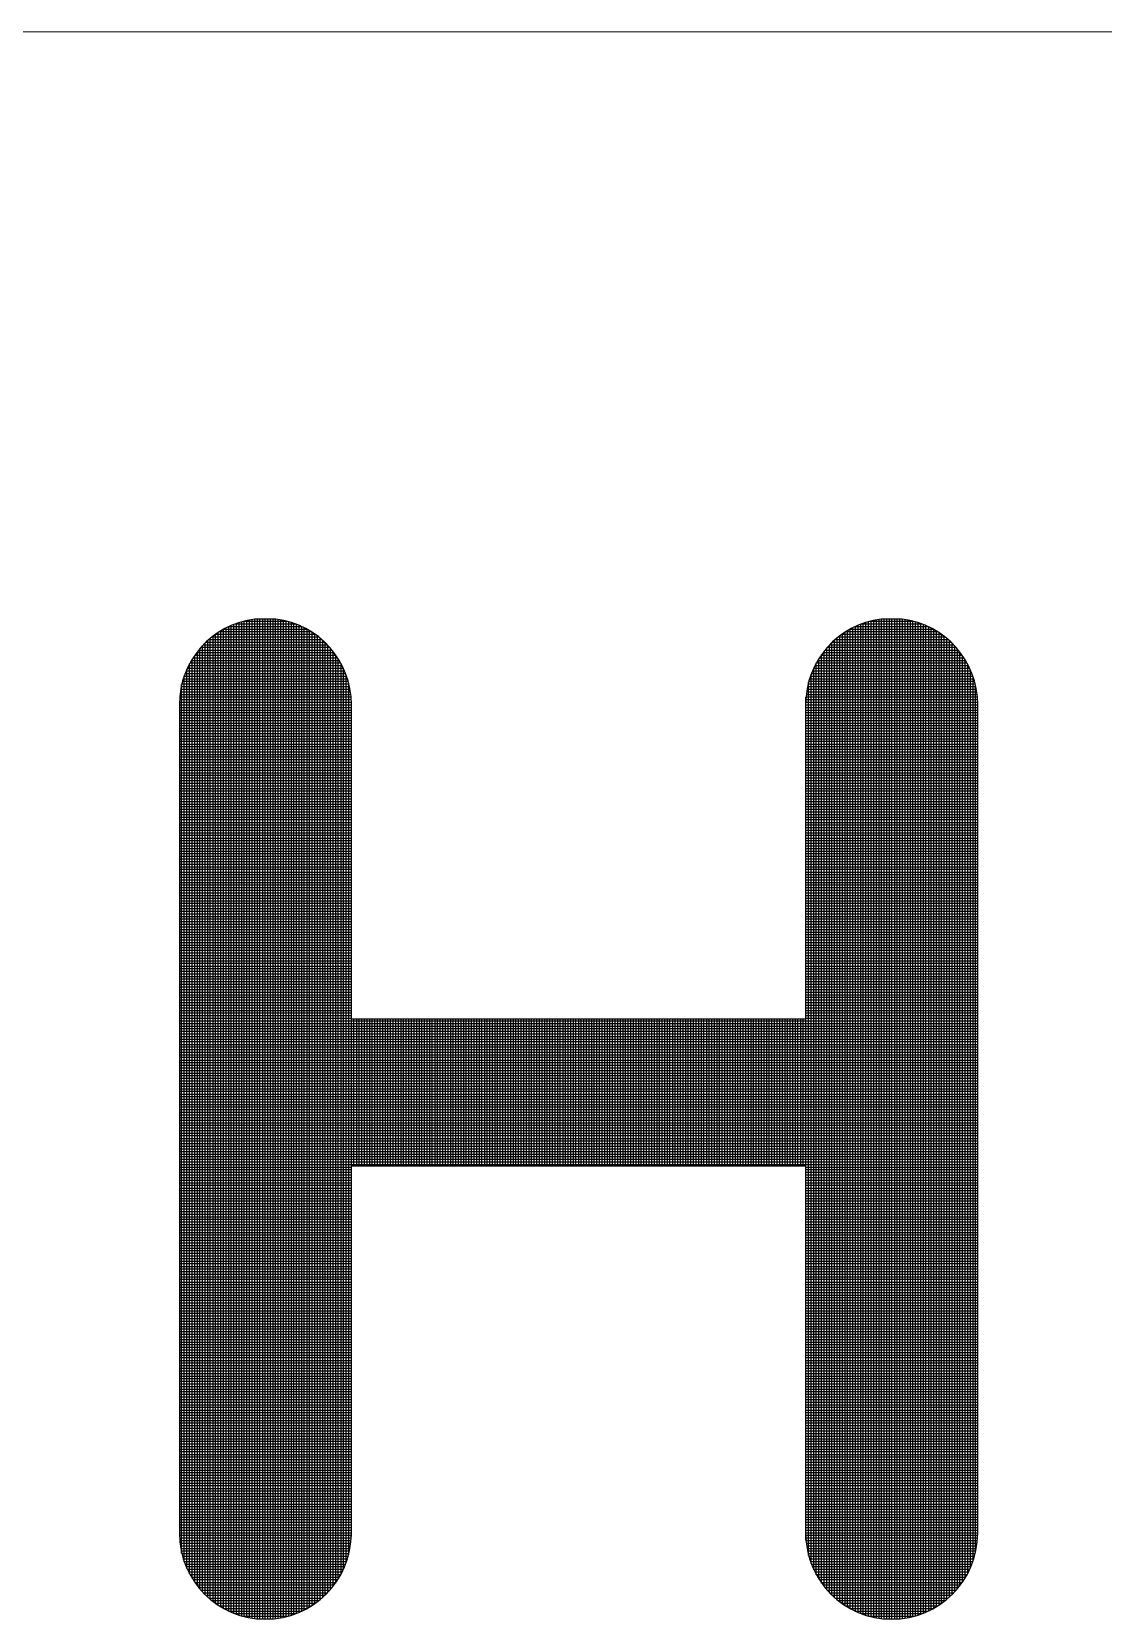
# Model space of a CAD drawing. Header units: inches. Extents: x 1128 to 1969, y -3 to 591.
# Drawn here: x 1809.94 to 1817.07, y 96.88 to 107.43 of the extents above; entities that cross this region are included whole.
import ezdxf

# ---------------------------------------------------------------- set-up
doc = ezdxf.new("R2010")
doc.units = ezdxf.units.IN
doc.header["$MEASUREMENT"] = 0
doc.layers.add('BG 0 -1', color=7, linetype='Continuous')
doc.layers.add('BG ÇÑ±¹Áö¿ª³\xad¹æ±â¼úÁÖ½ÄÈ¸»ç CI', color=7, linetype='Continuous')

msp = doc.modelspace()

# ---------------------------------------------------------------- linework, layer by layer
at = {"layer": 'BG 0 -1', "color": 7, "linetype": 'Continuous', "lineweight": 9}
msp.add_line((1795.093, 107.434), (1944.36, 107.434), dxfattribs=at)
at = {"layer": 'BG ÇÑ±¹Áö¿ª³\xad¹æ±â¼úÁÖ½ÄÈ¸»ç CI', "color": 242, "linetype": 'Continuous', "lineweight": 25, "true_color": 0xd51c29}
for p, q in [((1811.183, 96.972), (1811.183, 103.44)), ((1811.192, 103.445), (1811.802, 103.445)), ((1811.201, 96.962), (1811.201, 103.45)), ((1811.218, 96.951), (1811.218, 103.461)), ((1811.221, 103.462), (1811.773, 103.462)), ((1811.236, 96.942), (1811.236, 103.47)), ((1811.253, 96.934), (1811.253, 103.478)), ((1811.256, 103.48), (1811.739, 103.48)), ((1811.27, 96.926), (1811.27, 103.486)), ((1811.288, 96.919), (1811.288, 103.493)), ((1811.297, 103.497), (1811.697, 103.497)), ((1811.305, 96.912), (1811.305, 103.5)), ((1811.322, 96.906), (1811.322, 103.506)), ((1811.34, 96.901), (1811.34, 103.511)), ((1811.352, 103.514), (1811.642, 103.514)), ((1811.357, 96.896), (1811.357, 103.516)), ((1811.374, 96.892), (1811.374, 103.52)), ((1811.392, 96.889), (1811.392, 103.523)), ((1811.409, 96.886), (1811.409, 103.526)), ((1811.427, 96.883), (1811.427, 103.529)), ((1811.566, 103.529), (1811.428, 103.529)), ((1811.444, 96.881), (1811.444, 103.529)), ((1811.461, 96.88), (1811.461, 103.529)), ((1811.479, 96.879), (1811.479, 103.529)), ((1811.496, 96.879), (1811.496, 103.529)), ((1811.513, 96.879), (1811.513, 103.529)), ((1811.531, 96.88), (1811.531, 103.529)), ((1811.548, 96.881), (1811.548, 103.529)), ((1811.565, 96.883), (1811.565, 103.529)), ((1811.583, 96.885), (1811.583, 103.527)), ((1811.6, 96.888), (1811.6, 103.524)), ((1811.618, 96.892), (1811.618, 103.52)), ((1811.635, 96.896), (1811.635, 103.516)), ((1811.652, 96.9), (1811.652, 103.512)), ((1811.67, 96.905), (1811.67, 103.507)), ((1811.687, 96.911), (1811.687, 103.501)), ((1811.704, 96.918), (1811.704, 103.494)), ((1811.722, 96.925), (1811.722, 103.487)), ((1811.739, 96.932), (1811.739, 103.48)), ((1811.756, 96.941), (1811.756, 103.471)), ((1811.774, 96.95), (1811.774, 103.462)), ((1811.791, 96.96), (1811.791, 103.452)), ((1811.809, 96.971), (1811.809, 103.441)), ((1815.351, 96.97), (1815.351, 103.442)), ((1815.355, 103.445), (1815.966, 103.445)), ((1815.368, 96.959), (1815.368, 103.453)), ((1815.385, 103.462), (1815.936, 103.462)), ((1815.386, 96.949), (1815.386, 103.463)), ((1815.403, 96.94), (1815.403, 103.472)), ((1815.419, 103.48), (1815.902, 103.48)), ((1815.42, 96.932), (1815.42, 103.48)), ((1815.438, 96.924), (1815.438, 103.488)), ((1815.455, 96.917), (1815.455, 103.495)), ((1815.46, 103.497), (1815.861, 103.497)), ((1815.472, 96.911), (1815.472, 103.501)), ((1815.49, 96.905), (1815.49, 103.507)), ((1815.507, 96.9), (1815.507, 103.512)), ((1815.515, 103.514), (1815.806, 103.514)), ((1815.525, 96.895), (1815.525, 103.517)), ((1815.542, 96.891), (1815.542, 103.521)), ((1815.559, 96.888), (1815.559, 103.524)), ((1815.577, 96.885), (1815.577, 103.527)), ((1815.73, 103.529), (1815.591, 103.529)), ((1815.594, 96.883), (1815.594, 103.529)), ((1815.611, 96.881), (1815.611, 103.529)), ((1815.629, 96.88), (1815.629, 103.529)), ((1815.646, 96.879), (1815.646, 103.529)), ((1815.663, 96.879), (1815.663, 103.529)), ((1815.681, 96.879), (1815.681, 103.529)), ((1815.698, 96.88), (1815.698, 103.529)), ((1815.716, 96.881), (1815.716, 103.529)), ((1815.733, 96.883), (1815.733, 103.529)), ((1815.75, 96.886), (1815.75, 103.526)), ((1815.768, 96.889), (1815.768, 103.523)), ((1815.785, 96.892), (1815.785, 103.52)), ((1815.802, 96.897), (1815.802, 103.515)), ((1815.82, 96.901), (1815.82, 103.511)), ((1815.837, 96.907), (1815.837, 103.505)), ((1815.854, 96.913), (1815.854, 103.499)), ((1815.872, 96.919), (1815.872, 103.493)), ((1815.889, 96.926), (1815.889, 103.486)), ((1815.907, 96.934), (1815.907, 103.478)), ((1815.924, 96.943), (1815.924, 103.469)), ((1815.941, 96.952), (1815.941, 103.46)), ((1815.959, 96.963), (1815.959, 103.449)), ((1815.976, 96.974), (1815.976, 103.438)), ((1811.069, 103.341), (1811.925, 103.341)), ((1811.079, 97.06), (1811.079, 103.352)), ((1811.085, 103.358), (1811.909, 103.358)), ((1811.097, 97.042), (1811.097, 103.37)), ((1811.103, 103.376), (1811.892, 103.376)), ((1811.114, 97.026), (1811.114, 103.386)), ((1811.122, 103.393), (1811.873, 103.393)), ((1811.131, 97.011), (1811.131, 103.401)), ((1811.143, 103.41), (1811.852, 103.41)), ((1811.149, 96.997), (1811.149, 103.415)), ((1811.166, 103.428), (1811.828, 103.428)), ((1811.166, 96.984), (1811.166, 103.428)), ((1811.826, 96.983), (1811.826, 103.429)), ((1811.843, 96.995), (1811.843, 103.417)), ((1811.861, 97.009), (1811.861, 103.403)), ((1811.878, 97.024), (1811.878, 103.388)), ((1811.895, 97.04), (1811.895, 103.372)), ((1811.913, 97.058), (1811.913, 103.354)), ((1811.93, 97.077), (1811.93, 103.335)), ((1815.229, 97.075), (1815.229, 103.337)), ((1815.233, 103.341), (1816.089, 103.341)), ((1815.247, 97.056), (1815.247, 103.356)), ((1815.249, 103.358), (1816.072, 103.358)), ((1815.264, 97.038), (1815.264, 103.374)), ((1815.266, 103.376), (1816.055, 103.376)), ((1815.281, 97.022), (1815.281, 103.39)), ((1815.285, 103.393), (1816.036, 103.393)), ((1815.299, 97.008), (1815.299, 103.404)), ((1815.306, 103.41), (1816.015, 103.41)), ((1815.316, 96.994), (1815.316, 103.418)), ((1815.329, 103.428), (1815.992, 103.428)), ((1815.334, 96.981), (1815.334, 103.431)), ((1815.993, 96.986), (1815.993, 103.426)), ((1816.011, 96.998), (1816.011, 103.414)), ((1816.028, 97.012), (1816.028, 103.4)), ((1816.045, 97.028), (1816.045, 103.384)), ((1816.063, 97.044), (1816.063, 103.368)), ((1816.08, 97.062), (1816.08, 103.35)), ((1810.992, 97.181), (1810.992, 103.23)), ((1810.996, 103.237), (1811.999, 103.237)), ((1811.006, 103.254), (1811.989, 103.254)), ((1811.01, 97.151), (1811.01, 103.261)), ((1811.016, 103.271), (1811.978, 103.271)), ((1811.027, 97.125), (1811.027, 103.287)), ((1811.028, 103.289), (1811.966, 103.289)), ((1811.041, 103.306), (1811.954, 103.306)), ((1811.045, 97.101), (1811.045, 103.311)), ((1811.054, 103.323), (1811.94, 103.323)), ((1811.062, 97.08), (1811.062, 103.332)), ((1811.947, 97.098), (1811.947, 103.314)), ((1811.965, 97.121), (1811.965, 103.291)), ((1811.982, 97.147), (1811.982, 103.265)), ((1812, 97.177), (1812, 103.235)), ((1815.159, 103.237), (1816.162, 103.237)), ((1815.16, 97.174), (1815.16, 103.238)), ((1815.169, 103.254), (1816.152, 103.254)), ((1815.177, 97.145), (1815.177, 103.267)), ((1815.18, 103.271), (1816.141, 103.271)), ((1815.191, 103.289), (1816.13, 103.289)), ((1815.195, 97.119), (1815.195, 103.293)), ((1815.204, 103.306), (1816.117, 103.306)), ((1815.212, 97.096), (1815.212, 103.316)), ((1815.218, 103.323), (1816.103, 103.323)), ((1816.098, 97.082), (1816.098, 103.33)), ((1816.115, 97.103), (1816.115, 103.309)), ((1816.132, 97.127), (1816.132, 103.285)), ((1816.15, 97.154), (1816.15, 103.258)), ((1816.167, 97.185), (1816.167, 103.227)), ((1810.951, 103.132), (1812.043, 103.132)), ((1810.957, 103.15), (1812.037, 103.15)), ((1810.958, 97.26), (1810.958, 103.152)), ((1810.963, 103.167), (1812.031, 103.167)), ((1810.97, 103.185), (1812.024, 103.185)), ((1810.975, 97.217), (1810.975, 103.195)), ((1810.978, 103.202), (1812.016, 103.202)), ((1810.987, 103.219), (1812.008, 103.219)), ((1812.017, 97.212), (1812.017, 103.2)), ((1812.034, 97.254), (1812.034, 103.158)), ((1815.115, 103.132), (1816.206, 103.132)), ((1815.12, 103.15), (1816.201, 103.15)), ((1815.125, 97.249), (1815.125, 103.163)), ((1815.127, 103.167), (1816.194, 103.167)), ((1815.134, 103.185), (1816.187, 103.185)), ((1815.142, 103.202), (1816.18, 103.202)), ((1815.143, 97.208), (1815.143, 103.204)), ((1815.15, 103.219), (1816.171, 103.219)), ((1816.184, 97.221), (1816.184, 103.191)), ((1816.202, 97.265), (1816.202, 103.147)), ((1810.929, 103.028), (1812.065, 103.028)), ((1810.931, 103.046), (1812.063, 103.046)), ((1810.934, 103.063), (1812.06, 103.063)), ((1810.938, 103.08), (1812.057, 103.08)), ((1810.94, 97.319), (1810.94, 103.093)), ((1810.942, 103.098), (1812.053, 103.098)), ((1810.946, 103.115), (1812.048, 103.115)), ((1812.052, 97.309), (1812.052, 103.103)), ((1815.092, 103.028), (1816.229, 103.028)), ((1815.095, 103.046), (1816.226, 103.046)), ((1815.097, 103.063), (1816.224, 103.063)), ((1815.101, 103.08), (1816.22, 103.08)), ((1815.105, 103.098), (1816.216, 103.098)), ((1815.108, 97.303), (1815.108, 103.109)), ((1815.109, 103.115), (1816.212, 103.115)), ((1816.219, 97.327), (1816.219, 103.085)), ((1810.925, 102.976), (1812.069, 102.976)), ((1810.925, 102.961), (1810.925, 97.451)), ((1810.925, 102.959), (1812.069, 102.959)), ((1810.925, 102.941), (1812.069, 102.941)), ((1810.925, 102.924), (1812.069, 102.924)), ((1810.926, 102.994), (1812.069, 102.994)), ((1810.927, 103.011), (1812.067, 103.011)), ((1812.069, 97.429), (1812.069, 102.983)), ((1812.069, 100.868), (1812.069, 102.961)), ((1815.088, 102.961), (1815.088, 100.868)), ((1815.088, 102.959), (1816.233, 102.959)), ((1815.088, 102.941), (1816.233, 102.941)), ((1815.088, 102.924), (1816.233, 102.924)), ((1815.089, 102.994), (1816.232, 102.994)), ((1815.089, 102.976), (1816.233, 102.976)), ((1815.09, 103.011), (1816.231, 103.011)), ((1815.09, 97.402), (1815.09, 103.01)), ((1816.233, 97.451), (1816.233, 102.961)), ((1810.925, 102.907), (1812.069, 102.907)), ((1810.925, 102.889), (1812.069, 102.889)), ((1810.925, 102.872), (1812.069, 102.872)), ((1810.925, 102.855), (1812.069, 102.855)), ((1810.925, 102.837), (1812.069, 102.837)), ((1810.925, 102.82), (1812.069, 102.82)), ((1815.088, 102.907), (1816.233, 102.907)), ((1815.088, 102.889), (1816.233, 102.889)), ((1815.088, 102.872), (1816.233, 102.872)), ((1815.088, 102.855), (1816.233, 102.855)), ((1815.088, 102.837), (1816.233, 102.837)), ((1815.088, 102.82), (1816.233, 102.82)), ((1810.925, 102.803), (1812.069, 102.803)), ((1810.925, 102.785), (1812.069, 102.785)), ((1810.925, 102.768), (1812.069, 102.768)), ((1810.925, 102.75), (1812.069, 102.75)), ((1810.925, 102.733), (1812.069, 102.733)), ((1810.925, 102.716), (1812.069, 102.716)), ((1815.088, 102.803), (1816.233, 102.803)), ((1815.088, 102.785), (1816.233, 102.785)), ((1815.088, 102.768), (1816.233, 102.768)), ((1815.088, 102.75), (1816.233, 102.75)), ((1815.088, 102.733), (1816.233, 102.733)), ((1815.088, 102.716), (1816.233, 102.716)), ((1810.925, 102.698), (1812.069, 102.698)), ((1810.925, 102.681), (1812.069, 102.681)), ((1810.925, 102.664), (1812.069, 102.664)), ((1810.925, 102.646), (1812.069, 102.646)), ((1810.925, 102.629), (1812.069, 102.629)), ((1810.925, 102.612), (1812.069, 102.612)), ((1810.925, 102.594), (1812.069, 102.594)), ((1815.088, 102.698), (1816.233, 102.698)), ((1815.088, 102.681), (1816.233, 102.681)), ((1815.088, 102.664), (1816.233, 102.664)), ((1815.088, 102.646), (1816.233, 102.646)), ((1815.088, 102.629), (1816.233, 102.629)), ((1815.088, 102.612), (1816.233, 102.612)), ((1815.088, 102.594), (1816.233, 102.594)), ((1810.925, 102.577), (1812.069, 102.577)), ((1810.925, 102.559), (1812.069, 102.559)), ((1810.925, 102.542), (1812.069, 102.542)), ((1810.925, 102.525), (1812.069, 102.525)), ((1810.925, 102.507), (1812.069, 102.507)), ((1810.925, 102.49), (1812.069, 102.49)), ((1815.088, 102.577), (1816.233, 102.577)), ((1815.088, 102.559), (1816.233, 102.559)), ((1815.088, 102.542), (1816.233, 102.542)), ((1815.088, 102.525), (1816.233, 102.525)), ((1815.088, 102.507), (1816.233, 102.507)), ((1815.088, 102.49), (1816.233, 102.49)), ((1810.925, 102.473), (1812.069, 102.473)), ((1810.925, 102.455), (1812.069, 102.455)), ((1810.925, 102.438), (1812.069, 102.438)), ((1810.925, 102.421), (1812.069, 102.421)), ((1810.925, 102.403), (1812.069, 102.403)), ((1810.925, 102.386), (1812.069, 102.386)), ((1815.088, 102.473), (1816.233, 102.473)), ((1815.088, 102.455), (1816.233, 102.455)), ((1815.088, 102.438), (1816.233, 102.438)), ((1815.088, 102.421), (1816.233, 102.421)), ((1815.088, 102.403), (1816.233, 102.403)), ((1815.088, 102.386), (1816.233, 102.386)), ((1810.925, 102.368), (1812.069, 102.368)), ((1810.925, 102.351), (1812.069, 102.351)), ((1810.925, 102.334), (1812.069, 102.334)), ((1810.925, 102.316), (1812.069, 102.316)), ((1810.925, 102.299), (1812.069, 102.299)), ((1810.925, 102.282), (1812.069, 102.282)), ((1815.088, 102.368), (1816.233, 102.368)), ((1815.088, 102.351), (1816.233, 102.351)), ((1815.088, 102.334), (1816.233, 102.334)), ((1815.088, 102.316), (1816.233, 102.316)), ((1815.088, 102.299), (1816.233, 102.299)), ((1815.088, 102.282), (1816.233, 102.282)), ((1810.925, 102.264), (1812.069, 102.264)), ((1810.925, 102.247), (1812.069, 102.247)), ((1810.925, 102.229), (1812.069, 102.229)), ((1810.925, 102.212), (1812.069, 102.212)), ((1810.925, 102.195), (1812.069, 102.195)), ((1810.925, 102.177), (1812.069, 102.177)), ((1815.088, 102.264), (1816.233, 102.264)), ((1815.088, 102.247), (1816.233, 102.247)), ((1815.088, 102.229), (1816.233, 102.229)), ((1815.088, 102.212), (1816.233, 102.212)), ((1815.088, 102.195), (1816.233, 102.195)), ((1815.088, 102.177), (1816.233, 102.177)), ((1810.925, 102.16), (1812.069, 102.16)), ((1810.925, 102.143), (1812.069, 102.143)), ((1810.925, 102.125), (1812.069, 102.125)), ((1810.925, 102.108), (1812.069, 102.108)), ((1810.925, 102.091), (1812.069, 102.091)), ((1810.925, 102.073), (1812.069, 102.073)), ((1815.088, 102.16), (1816.233, 102.16)), ((1815.088, 102.143), (1816.233, 102.143)), ((1815.088, 102.125), (1816.233, 102.125)), ((1815.088, 102.108), (1816.233, 102.108)), ((1815.088, 102.091), (1816.233, 102.091)), ((1815.088, 102.073), (1816.233, 102.073)), ((1810.925, 102.056), (1812.069, 102.056)), ((1810.925, 102.038), (1812.069, 102.038)), ((1810.925, 102.021), (1812.069, 102.021)), ((1810.925, 102.004), (1812.069, 102.004)), ((1810.925, 101.986), (1812.069, 101.986)), ((1810.925, 101.969), (1812.069, 101.969)), ((1815.088, 102.056), (1816.233, 102.056)), ((1815.088, 102.038), (1816.233, 102.038)), ((1815.088, 102.021), (1816.233, 102.021)), ((1815.088, 102.004), (1816.233, 102.004)), ((1815.088, 101.986), (1816.233, 101.986)), ((1815.088, 101.969), (1816.233, 101.969)), ((1810.925, 101.952), (1812.069, 101.952)), ((1810.925, 101.934), (1812.069, 101.934)), ((1810.925, 101.917), (1812.069, 101.917)), ((1810.925, 101.9), (1812.069, 101.9)), ((1810.925, 101.882), (1812.069, 101.882)), ((1810.925, 101.865), (1812.069, 101.865)), ((1815.088, 101.952), (1816.233, 101.952)), ((1815.088, 101.934), (1816.233, 101.934)), ((1815.088, 101.917), (1816.233, 101.917)), ((1815.088, 101.9), (1816.233, 101.9)), ((1815.088, 101.882), (1816.233, 101.882)), ((1815.088, 101.865), (1816.233, 101.865)), ((1810.925, 101.847), (1812.069, 101.847)), ((1810.925, 101.83), (1812.069, 101.83)), ((1810.925, 101.813), (1812.069, 101.813)), ((1810.925, 101.795), (1812.069, 101.795)), ((1810.925, 101.778), (1812.069, 101.778)), ((1810.925, 101.761), (1812.069, 101.761)), ((1815.088, 101.847), (1816.233, 101.847)), ((1815.088, 101.83), (1816.233, 101.83)), ((1815.088, 101.813), (1816.233, 101.813)), ((1815.088, 101.795), (1816.233, 101.795)), ((1815.088, 101.778), (1816.233, 101.778)), ((1815.088, 101.761), (1816.233, 101.761)), ((1810.925, 101.743), (1812.069, 101.743)), ((1810.925, 101.726), (1812.069, 101.726)), ((1810.925, 101.709), (1812.069, 101.709)), ((1810.925, 101.691), (1812.069, 101.691)), ((1810.925, 101.674), (1812.069, 101.674)), ((1810.925, 101.656), (1812.069, 101.656)), ((1815.088, 101.743), (1816.233, 101.743)), ((1815.088, 101.726), (1816.233, 101.726)), ((1815.088, 101.709), (1816.233, 101.709)), ((1815.088, 101.691), (1816.233, 101.691)), ((1815.088, 101.674), (1816.233, 101.674)), ((1815.088, 101.656), (1816.233, 101.656)), ((1810.925, 101.639), (1812.069, 101.639)), ((1810.925, 101.622), (1812.069, 101.622)), ((1810.925, 101.604), (1812.069, 101.604)), ((1810.925, 101.587), (1812.069, 101.587)), ((1810.925, 101.57), (1812.069, 101.57)), ((1810.925, 101.552), (1812.069, 101.552)), ((1815.088, 101.639), (1816.233, 101.639)), ((1815.088, 101.622), (1816.233, 101.622)), ((1815.088, 101.604), (1816.233, 101.604)), ((1815.088, 101.587), (1816.233, 101.587)), ((1815.088, 101.57), (1816.233, 101.57)), ((1815.088, 101.552), (1816.233, 101.552)), ((1810.925, 101.535), (1812.069, 101.535)), ((1810.925, 101.518), (1812.069, 101.518)), ((1810.925, 101.5), (1812.069, 101.5)), ((1810.925, 101.483), (1812.069, 101.483)), ((1810.925, 101.465), (1812.069, 101.465)), ((1810.925, 101.448), (1812.069, 101.448)), ((1815.088, 101.535), (1816.233, 101.535)), ((1815.088, 101.518), (1816.233, 101.518)), ((1815.088, 101.5), (1816.233, 101.5)), ((1815.088, 101.483), (1816.233, 101.483)), ((1815.088, 101.465), (1816.233, 101.465)), ((1815.088, 101.448), (1816.233, 101.448)), ((1810.925, 101.431), (1812.069, 101.431)), ((1810.925, 101.413), (1812.069, 101.413)), ((1810.925, 101.396), (1812.069, 101.396)), ((1810.925, 101.379), (1812.069, 101.379)), ((1810.925, 101.361), (1812.069, 101.361)), ((1810.925, 101.344), (1812.069, 101.344)), ((1815.088, 101.431), (1816.233, 101.431)), ((1815.088, 101.413), (1816.233, 101.413)), ((1815.088, 101.396), (1816.233, 101.396)), ((1815.088, 101.379), (1816.233, 101.379)), ((1815.088, 101.361), (1816.233, 101.361)), ((1815.088, 101.344), (1816.233, 101.344)), ((1810.925, 101.327), (1812.069, 101.327)), ((1810.925, 101.309), (1812.069, 101.309)), ((1810.925, 101.292), (1812.069, 101.292)), ((1810.925, 101.274), (1812.069, 101.274)), ((1810.925, 101.257), (1812.069, 101.257)), ((1810.925, 101.24), (1812.069, 101.24)), ((1810.925, 101.222), (1812.069, 101.222)), ((1815.088, 101.327), (1816.233, 101.327)), ((1815.088, 101.309), (1816.233, 101.309)), ((1815.088, 101.292), (1816.233, 101.292)), ((1815.088, 101.274), (1816.233, 101.274)), ((1815.088, 101.257), (1816.233, 101.257)), ((1815.088, 101.24), (1816.233, 101.24)), ((1815.088, 101.222), (1816.233, 101.222)), ((1810.925, 101.205), (1812.069, 101.205)), ((1810.925, 101.188), (1812.069, 101.188)), ((1810.925, 101.17), (1812.069, 101.17)), ((1810.925, 101.153), (1812.069, 101.153)), ((1810.925, 101.136), (1812.069, 101.136)), ((1810.925, 101.118), (1812.069, 101.118)), ((1815.088, 101.205), (1816.233, 101.205)), ((1815.088, 101.188), (1816.233, 101.188)), ((1815.088, 101.17), (1816.233, 101.17)), ((1815.088, 101.153), (1816.233, 101.153)), ((1815.088, 101.136), (1816.233, 101.136)), ((1815.088, 101.118), (1816.233, 101.118)), ((1810.925, 101.101), (1812.069, 101.101)), ((1810.925, 101.083), (1812.069, 101.083)), ((1810.925, 101.066), (1812.069, 101.066)), ((1810.925, 101.049), (1812.069, 101.049)), ((1810.925, 101.031), (1812.069, 101.031)), ((1810.925, 101.014), (1812.069, 101.014)), ((1815.088, 101.101), (1816.233, 101.101)), ((1815.088, 101.083), (1816.233, 101.083)), ((1815.088, 101.066), (1816.233, 101.066)), ((1815.088, 101.049), (1816.233, 101.049)), ((1815.088, 101.031), (1816.233, 101.031)), ((1815.088, 101.014), (1816.233, 101.014)), ((1810.925, 100.997), (1812.069, 100.997)), ((1810.925, 100.979), (1812.069, 100.979)), ((1810.925, 100.962), (1812.069, 100.962)), ((1810.925, 100.945), (1812.069, 100.945)), ((1810.925, 100.927), (1812.069, 100.927)), ((1810.925, 100.91), (1812.069, 100.91)), ((1815.088, 100.997), (1816.233, 100.997)), ((1815.088, 100.979), (1816.233, 100.979)), ((1815.088, 100.962), (1816.233, 100.962)), ((1815.088, 100.945), (1816.233, 100.945)), ((1815.088, 100.927), (1816.233, 100.927)), ((1815.088, 100.91), (1816.233, 100.91)), ((1810.925, 100.892), (1812.069, 100.892)), ((1810.925, 100.875), (1812.069, 100.875)), ((1810.925, 100.858), (1816.233, 100.858)), ((1810.925, 100.84), (1816.233, 100.84)), ((1810.925, 100.823), (1816.233, 100.823)), ((1810.925, 100.806), (1816.233, 100.806)), ((1815.088, 100.868), (1812.069, 100.868)), ((1812.086, 99.893), (1812.086, 100.868)), ((1812.104, 99.893), (1812.104, 100.868)), ((1812.121, 99.893), (1812.121, 100.868)), ((1812.138, 99.893), (1812.138, 100.868)), ((1812.156, 99.893), (1812.156, 100.868)), ((1812.173, 99.893), (1812.173, 100.868)), ((1812.191, 99.893), (1812.191, 100.868)), ((1812.208, 99.893), (1812.208, 100.868)), ((1812.225, 99.893), (1812.225, 100.868)), ((1812.243, 99.893), (1812.243, 100.868)), ((1812.26, 99.893), (1812.26, 100.868)), ((1812.277, 99.893), (1812.277, 100.868)), ((1812.295, 99.893), (1812.295, 100.868)), ((1812.312, 99.893), (1812.312, 100.868)), ((1812.329, 99.893), (1812.329, 100.868)), ((1812.347, 99.893), (1812.347, 100.868)), ((1812.364, 99.893), (1812.364, 100.868)), ((1812.382, 99.893), (1812.382, 100.868)), ((1812.399, 99.893), (1812.399, 100.868)), ((1812.416, 99.893), (1812.416, 100.868)), ((1812.434, 99.893), (1812.434, 100.868)), ((1812.451, 99.893), (1812.451, 100.868)), ((1812.468, 99.893), (1812.468, 100.868)), ((1812.486, 99.893), (1812.486, 100.868)), ((1812.503, 99.893), (1812.503, 100.868)), ((1812.521, 99.893), (1812.521, 100.868)), ((1812.538, 99.893), (1812.538, 100.868)), ((1812.555, 99.893), (1812.555, 100.868)), ((1812.573, 99.893), (1812.573, 100.868)), ((1812.59, 99.893), (1812.59, 100.868)), ((1812.607, 99.893), (1812.607, 100.868)), ((1812.625, 99.893), (1812.625, 100.868)), ((1812.642, 99.893), (1812.642, 100.868)), ((1812.659, 99.893), (1812.659, 100.868)), ((1812.677, 99.893), (1812.677, 100.868)), ((1812.694, 99.893), (1812.694, 100.868)), ((1812.712, 99.893), (1812.712, 100.868)), ((1812.729, 99.893), (1812.729, 100.868)), ((1812.746, 99.893), (1812.746, 100.868)), ((1812.764, 99.893), (1812.764, 100.868)), ((1812.781, 99.893), (1812.781, 100.868)), ((1812.798, 99.893), (1812.798, 100.868)), ((1812.816, 99.893), (1812.816, 100.868)), ((1812.833, 99.893), (1812.833, 100.868)), ((1812.85, 99.893), (1812.85, 100.868)), ((1812.868, 99.893), (1812.868, 100.868)), ((1812.885, 99.893), (1812.885, 100.868)), ((1812.903, 99.893), (1812.903, 100.868)), ((1812.92, 99.893), (1812.92, 100.868)), ((1812.937, 99.893), (1812.937, 100.868)), ((1812.955, 99.893), (1812.955, 100.868)), ((1812.972, 99.893), (1812.972, 100.868)), ((1812.989, 99.893), (1812.989, 100.868)), ((1813.007, 99.893), (1813.007, 100.868)), ((1813.024, 99.893), (1813.024, 100.868)), ((1813.041, 99.893), (1813.041, 100.868)), ((1813.059, 99.893), (1813.059, 100.868)), ((1813.076, 99.893), (1813.076, 100.868)), ((1813.094, 99.893), (1813.094, 100.868)), ((1813.111, 99.893), (1813.111, 100.868)), ((1813.128, 99.893), (1813.128, 100.868)), ((1813.146, 99.893), (1813.146, 100.868)), ((1813.163, 99.893), (1813.163, 100.868)), ((1813.18, 99.893), (1813.18, 100.868)), ((1813.198, 99.893), (1813.198, 100.868)), ((1813.215, 99.893), (1813.215, 100.868)), ((1813.232, 99.893), (1813.232, 100.868)), ((1813.25, 99.893), (1813.25, 100.868)), ((1813.267, 99.893), (1813.267, 100.868)), ((1813.285, 99.893), (1813.285, 100.868)), ((1813.302, 99.893), (1813.302, 100.868)), ((1813.319, 99.893), (1813.319, 100.868)), ((1813.337, 99.893), (1813.337, 100.868)), ((1813.354, 99.893), (1813.354, 100.868)), ((1813.371, 99.893), (1813.371, 100.868)), ((1813.389, 99.893), (1813.389, 100.868)), ((1813.406, 99.893), (1813.406, 100.868)), ((1813.423, 99.893), (1813.423, 100.868)), ((1813.441, 99.893), (1813.441, 100.868)), ((1813.458, 99.893), (1813.458, 100.868)), ((1813.476, 99.893), (1813.476, 100.868)), ((1813.493, 99.893), (1813.493, 100.868)), ((1813.51, 99.893), (1813.51, 100.868)), ((1813.528, 99.893), (1813.528, 100.868)), ((1813.545, 99.893), (1813.545, 100.868)), ((1813.562, 99.893), (1813.562, 100.868)), ((1813.58, 99.893), (1813.58, 100.868)), ((1813.597, 99.893), (1813.597, 100.868)), ((1813.614, 99.893), (1813.614, 100.868)), ((1813.632, 99.893), (1813.632, 100.868)), ((1813.649, 99.893), (1813.649, 100.868)), ((1813.667, 99.893), (1813.667, 100.868)), ((1813.684, 99.893), (1813.684, 100.868)), ((1813.701, 99.893), (1813.701, 100.868)), ((1813.719, 99.893), (1813.719, 100.868)), ((1813.736, 99.893), (1813.736, 100.868)), ((1813.753, 99.893), (1813.753, 100.868)), ((1813.771, 99.893), (1813.771, 100.868)), ((1813.788, 99.893), (1813.788, 100.868)), ((1813.805, 99.893), (1813.805, 100.868)), ((1813.823, 99.893), (1813.823, 100.868)), ((1813.84, 99.893), (1813.84, 100.868)), ((1813.858, 99.893), (1813.858, 100.868)), ((1813.875, 99.893), (1813.875, 100.868)), ((1813.892, 99.893), (1813.892, 100.868)), ((1813.91, 99.893), (1813.91, 100.868)), ((1813.927, 99.893), (1813.927, 100.868)), ((1813.944, 99.893), (1813.944, 100.868)), ((1813.962, 99.893), (1813.962, 100.868)), ((1813.979, 99.893), (1813.979, 100.868)), ((1813.996, 99.893), (1813.996, 100.868)), ((1814.014, 99.893), (1814.014, 100.868)), ((1814.031, 99.893), (1814.031, 100.868)), ((1814.049, 99.893), (1814.049, 100.868)), ((1814.066, 99.893), (1814.066, 100.868)), ((1814.083, 99.893), (1814.083, 100.868)), ((1814.101, 99.893), (1814.101, 100.868)), ((1814.118, 99.893), (1814.118, 100.868)), ((1814.135, 99.893), (1814.135, 100.868)), ((1814.153, 99.893), (1814.153, 100.868)), ((1814.17, 99.893), (1814.17, 100.868)), ((1814.187, 99.893), (1814.187, 100.868)), ((1814.205, 99.893), (1814.205, 100.868)), ((1814.222, 99.893), (1814.222, 100.868)), ((1814.24, 99.893), (1814.24, 100.868)), ((1814.257, 99.893), (1814.257, 100.868)), ((1814.274, 99.893), (1814.274, 100.868)), ((1814.292, 99.893), (1814.292, 100.868)), ((1814.309, 99.893), (1814.309, 100.868)), ((1814.326, 99.893), (1814.326, 100.868)), ((1814.344, 99.893), (1814.344, 100.868)), ((1814.361, 99.893), (1814.361, 100.868)), ((1814.379, 99.893), (1814.379, 100.868)), ((1814.396, 99.893), (1814.396, 100.868)), ((1814.413, 99.893), (1814.413, 100.868)), ((1814.431, 99.893), (1814.431, 100.868)), ((1814.448, 99.893), (1814.448, 100.868)), ((1814.465, 99.893), (1814.465, 100.868)), ((1814.483, 99.893), (1814.483, 100.868)), ((1814.5, 99.893), (1814.5, 100.868)), ((1814.517, 99.893), (1814.517, 100.868)), ((1814.535, 99.893), (1814.535, 100.868)), ((1814.552, 99.893), (1814.552, 100.868)), ((1814.57, 99.893), (1814.57, 100.868)), ((1814.587, 99.893), (1814.587, 100.868)), ((1814.604, 99.893), (1814.604, 100.868)), ((1814.622, 99.893), (1814.622, 100.868)), ((1814.639, 99.893), (1814.639, 100.868)), ((1814.656, 99.893), (1814.656, 100.868)), ((1814.674, 99.893), (1814.674, 100.868)), ((1814.691, 99.893), (1814.691, 100.868)), ((1814.708, 99.893), (1814.708, 100.868)), ((1814.726, 99.893), (1814.726, 100.868)), ((1814.743, 99.893), (1814.743, 100.868)), ((1814.761, 99.893), (1814.761, 100.868)), ((1814.778, 99.893), (1814.778, 100.868)), ((1814.795, 99.893), (1814.795, 100.868)), ((1814.813, 99.893), (1814.813, 100.868)), ((1814.83, 99.893), (1814.83, 100.868)), ((1814.847, 99.893), (1814.847, 100.868)), ((1814.865, 99.893), (1814.865, 100.868)), ((1814.882, 99.893), (1814.882, 100.868)), ((1814.899, 99.893), (1814.899, 100.868)), ((1814.917, 99.893), (1814.917, 100.868)), ((1814.934, 99.893), (1814.934, 100.868)), ((1814.952, 99.893), (1814.952, 100.868)), ((1814.969, 99.893), (1814.969, 100.868)), ((1814.986, 99.893), (1814.986, 100.868)), ((1815.004, 99.893), (1815.004, 100.868)), ((1815.021, 99.893), (1815.021, 100.868)), ((1815.038, 99.893), (1815.038, 100.868)), ((1815.056, 99.893), (1815.056, 100.868)), ((1815.073, 99.893), (1815.073, 100.868)), ((1815.088, 100.892), (1816.233, 100.892)), ((1815.088, 100.875), (1816.233, 100.875)), ((1810.925, 100.788), (1816.233, 100.788)), ((1810.925, 100.771), (1816.233, 100.771)), ((1810.925, 100.754), (1816.233, 100.754)), ((1810.925, 100.736), (1816.233, 100.736)), ((1810.925, 100.719), (1816.233, 100.719)), ((1810.925, 100.701), (1816.233, 100.701)), ((1810.925, 100.684), (1816.233, 100.684)), ((1810.925, 100.667), (1816.233, 100.667)), ((1810.925, 100.649), (1816.233, 100.649)), ((1810.925, 100.632), (1816.233, 100.632)), ((1810.925, 100.615), (1816.233, 100.615)), ((1810.925, 100.597), (1816.233, 100.597)), ((1810.925, 100.58), (1816.233, 100.58)), ((1810.925, 100.563), (1816.233, 100.563)), ((1810.925, 100.545), (1816.233, 100.545)), ((1810.925, 100.528), (1816.233, 100.528)), ((1810.925, 100.51), (1816.233, 100.51)), ((1810.925, 100.493), (1816.233, 100.493)), ((1810.925, 100.476), (1816.233, 100.476)), ((1810.925, 100.458), (1816.233, 100.458)), ((1810.925, 100.441), (1816.233, 100.441)), ((1810.925, 100.424), (1816.233, 100.424)), ((1810.925, 100.406), (1816.233, 100.406)), ((1810.925, 100.389), (1816.233, 100.389)), ((1810.925, 100.371), (1816.233, 100.371)), ((1810.925, 100.354), (1816.233, 100.354)), ((1810.925, 100.337), (1816.233, 100.337)), ((1810.925, 100.319), (1816.233, 100.319)), ((1810.925, 100.302), (1816.233, 100.302)), ((1810.925, 100.285), (1816.233, 100.285)), ((1810.925, 100.267), (1816.233, 100.267)), ((1810.925, 100.25), (1816.233, 100.25)), ((1810.925, 100.233), (1816.233, 100.233)), ((1810.925, 100.215), (1816.233, 100.215)), ((1810.925, 100.198), (1816.233, 100.198)), ((1810.925, 100.18), (1816.233, 100.18)), ((1810.925, 100.163), (1816.233, 100.163)), ((1810.925, 100.146), (1816.233, 100.146)), ((1810.925, 100.128), (1816.233, 100.128)), ((1810.925, 100.111), (1816.233, 100.111)), ((1810.925, 100.094), (1816.233, 100.094)), ((1810.925, 100.076), (1816.233, 100.076)), ((1810.925, 100.059), (1816.233, 100.059)), ((1810.925, 100.042), (1816.233, 100.042)), ((1810.925, 100.024), (1816.233, 100.024)), ((1810.925, 100.007), (1816.233, 100.007)), ((1810.925, 99.989), (1816.233, 99.989)), ((1810.925, 99.972), (1816.233, 99.972)), ((1810.925, 99.955), (1816.233, 99.955)), ((1810.925, 99.937), (1816.233, 99.937)), ((1810.925, 99.92), (1816.233, 99.92)), ((1810.925, 99.903), (1816.233, 99.903)), ((1810.925, 99.885), (1812.069, 99.885)), ((1810.925, 99.868), (1812.069, 99.868)), ((1810.925, 99.851), (1812.069, 99.851)), ((1812.069, 97.451), (1812.069, 99.893)), ((1812.069, 99.893), (1815.088, 99.893)), ((1815.088, 99.893), (1815.088, 97.451)), ((1815.088, 99.885), (1816.233, 99.885)), ((1815.088, 99.868), (1816.233, 99.868)), ((1815.088, 99.851), (1816.233, 99.851)), ((1810.925, 99.833), (1812.069, 99.833)), ((1810.925, 99.816), (1812.069, 99.816)), ((1810.925, 99.798), (1812.069, 99.798)), ((1810.925, 99.781), (1812.069, 99.781)), ((1810.925, 99.764), (1812.069, 99.764)), ((1810.925, 99.746), (1812.069, 99.746)), ((1815.088, 99.833), (1816.233, 99.833)), ((1815.088, 99.816), (1816.233, 99.816)), ((1815.088, 99.798), (1816.233, 99.798)), ((1815.088, 99.781), (1816.233, 99.781)), ((1815.088, 99.764), (1816.233, 99.764)), ((1815.088, 99.746), (1816.233, 99.746)), ((1810.925, 99.729), (1812.069, 99.729)), ((1810.925, 99.712), (1812.069, 99.712)), ((1810.925, 99.694), (1812.069, 99.694)), ((1810.925, 99.677), (1812.069, 99.677)), ((1810.925, 99.66), (1812.069, 99.66)), ((1810.925, 99.642), (1812.069, 99.642)), ((1815.088, 99.729), (1816.233, 99.729)), ((1815.088, 99.712), (1816.233, 99.712)), ((1815.088, 99.694), (1816.233, 99.694)), ((1815.088, 99.677), (1816.233, 99.677)), ((1815.088, 99.66), (1816.233, 99.66)), ((1815.088, 99.642), (1816.233, 99.642)), ((1810.925, 99.625), (1812.069, 99.625)), ((1810.925, 99.607), (1812.069, 99.607)), ((1810.925, 99.59), (1812.069, 99.59)), ((1810.925, 99.573), (1812.069, 99.573)), ((1810.925, 99.555), (1812.069, 99.555)), ((1810.925, 99.538), (1812.069, 99.538)), ((1815.088, 99.625), (1816.233, 99.625)), ((1815.088, 99.607), (1816.233, 99.607)), ((1815.088, 99.59), (1816.233, 99.59)), ((1815.088, 99.573), (1816.233, 99.573)), ((1815.088, 99.555), (1816.233, 99.555)), ((1815.088, 99.538), (1816.233, 99.538)), ((1810.925, 99.521), (1812.069, 99.521)), ((1810.925, 99.503), (1812.069, 99.503)), ((1810.925, 99.486), (1812.069, 99.486)), ((1810.925, 99.469), (1812.069, 99.469)), ((1810.925, 99.451), (1812.069, 99.451)), ((1810.925, 99.434), (1812.069, 99.434)), ((1815.088, 99.521), (1816.233, 99.521)), ((1815.088, 99.503), (1816.233, 99.503)), ((1815.088, 99.486), (1816.233, 99.486)), ((1815.088, 99.469), (1816.233, 99.469)), ((1815.088, 99.451), (1816.233, 99.451)), ((1815.088, 99.434), (1816.233, 99.434)), ((1810.925, 99.416), (1812.069, 99.416)), ((1810.925, 99.399), (1812.069, 99.399)), ((1810.925, 99.382), (1812.069, 99.382)), ((1810.925, 99.364), (1812.069, 99.364)), ((1810.925, 99.347), (1812.069, 99.347)), ((1810.925, 99.33), (1812.069, 99.33)), ((1815.088, 99.416), (1816.233, 99.416)), ((1815.088, 99.399), (1816.233, 99.399)), ((1815.088, 99.382), (1816.233, 99.382)), ((1815.088, 99.364), (1816.233, 99.364)), ((1815.088, 99.347), (1816.233, 99.347)), ((1815.088, 99.33), (1816.233, 99.33)), ((1810.925, 99.312), (1812.069, 99.312)), ((1810.925, 99.295), (1812.069, 99.295)), ((1810.925, 99.278), (1812.069, 99.278)), ((1810.925, 99.26), (1812.069, 99.26)), ((1810.925, 99.243), (1812.069, 99.243)), ((1810.925, 99.225), (1812.069, 99.225)), ((1815.088, 99.312), (1816.233, 99.312)), ((1815.088, 99.295), (1816.233, 99.295)), ((1815.088, 99.278), (1816.233, 99.278)), ((1815.088, 99.26), (1816.233, 99.26)), ((1815.088, 99.243), (1816.233, 99.243)), ((1815.088, 99.225), (1816.233, 99.225)), ((1810.925, 99.208), (1812.069, 99.208)), ((1810.925, 99.191), (1812.069, 99.191)), ((1810.925, 99.173), (1812.069, 99.173)), ((1810.925, 99.156), (1812.069, 99.156)), ((1810.925, 99.139), (1812.069, 99.139)), ((1810.925, 99.121), (1812.069, 99.121)), ((1815.088, 99.208), (1816.233, 99.208)), ((1815.088, 99.191), (1816.233, 99.191)), ((1815.088, 99.173), (1816.233, 99.173)), ((1815.088, 99.156), (1816.233, 99.156)), ((1815.088, 99.139), (1816.233, 99.139)), ((1815.088, 99.121), (1816.233, 99.121)), ((1810.925, 99.104), (1812.069, 99.104)), ((1810.925, 99.087), (1812.069, 99.087)), ((1810.925, 99.069), (1812.069, 99.069)), ((1810.925, 99.052), (1812.069, 99.052)), ((1810.925, 99.034), (1812.069, 99.034)), ((1810.925, 99.017), (1812.069, 99.017)), ((1815.088, 99.104), (1816.233, 99.104)), ((1815.088, 99.087), (1816.233, 99.087)), ((1815.088, 99.069), (1816.233, 99.069)), ((1815.088, 99.052), (1816.233, 99.052)), ((1815.088, 99.034), (1816.233, 99.034)), ((1815.088, 99.017), (1816.233, 99.017)), ((1810.925, 99), (1812.069, 99)), ((1810.925, 98.982), (1812.069, 98.982)), ((1810.925, 98.965), (1812.069, 98.965)), ((1810.925, 98.948), (1812.069, 98.948)), ((1810.925, 98.93), (1812.069, 98.93)), ((1810.925, 98.913), (1812.069, 98.913)), ((1815.088, 99), (1816.233, 99)), ((1815.088, 98.982), (1816.233, 98.982)), ((1815.088, 98.965), (1816.233, 98.965)), ((1815.088, 98.948), (1816.233, 98.948)), ((1815.088, 98.93), (1816.233, 98.93)), ((1815.088, 98.913), (1816.233, 98.913)), ((1810.925, 98.896), (1812.069, 98.896)), ((1810.925, 98.878), (1812.069, 98.878)), ((1810.925, 98.861), (1812.069, 98.861)), ((1810.925, 98.843), (1812.069, 98.843)), ((1810.925, 98.826), (1812.069, 98.826)), ((1810.925, 98.809), (1812.069, 98.809)), ((1815.088, 98.896), (1816.233, 98.896)), ((1815.088, 98.878), (1816.233, 98.878)), ((1815.088, 98.861), (1816.233, 98.861)), ((1815.088, 98.843), (1816.233, 98.843)), ((1815.088, 98.826), (1816.233, 98.826)), ((1815.088, 98.809), (1816.233, 98.809)), ((1810.925, 98.791), (1812.069, 98.791)), ((1810.925, 98.774), (1812.069, 98.774)), ((1810.925, 98.757), (1812.069, 98.757)), ((1810.925, 98.739), (1812.069, 98.739)), ((1810.925, 98.722), (1812.069, 98.722)), ((1810.925, 98.705), (1812.069, 98.705)), ((1815.088, 98.791), (1816.233, 98.791)), ((1815.088, 98.774), (1816.233, 98.774)), ((1815.088, 98.757), (1816.233, 98.757)), ((1815.088, 98.739), (1816.233, 98.739)), ((1815.088, 98.722), (1816.233, 98.722)), ((1815.088, 98.705), (1816.233, 98.705)), ((1810.925, 98.687), (1812.069, 98.687)), ((1810.925, 98.67), (1812.069, 98.67)), ((1810.925, 98.652), (1812.069, 98.652)), ((1810.925, 98.635), (1812.069, 98.635)), ((1810.925, 98.618), (1812.069, 98.618)), ((1810.925, 98.6), (1812.069, 98.6)), ((1815.088, 98.687), (1816.233, 98.687)), ((1815.088, 98.67), (1816.233, 98.67)), ((1815.088, 98.652), (1816.233, 98.652)), ((1815.088, 98.635), (1816.233, 98.635)), ((1815.088, 98.618), (1816.233, 98.618)), ((1815.088, 98.6), (1816.233, 98.6)), ((1810.925, 98.583), (1812.069, 98.583)), ((1810.925, 98.566), (1812.069, 98.566)), ((1810.925, 98.548), (1812.069, 98.548)), ((1810.925, 98.531), (1812.069, 98.531)), ((1810.925, 98.513), (1812.069, 98.513)), ((1810.925, 98.496), (1812.069, 98.496)), ((1810.925, 98.479), (1812.069, 98.479)), ((1815.088, 98.583), (1816.233, 98.583)), ((1815.088, 98.566), (1816.233, 98.566)), ((1815.088, 98.548), (1816.233, 98.548)), ((1815.088, 98.531), (1816.233, 98.531)), ((1815.088, 98.513), (1816.233, 98.513)), ((1815.088, 98.496), (1816.233, 98.496)), ((1815.088, 98.479), (1816.233, 98.479)), ((1810.925, 98.461), (1812.069, 98.461)), ((1810.925, 98.444), (1812.069, 98.444)), ((1810.925, 98.427), (1812.069, 98.427)), ((1810.925, 98.409), (1812.069, 98.409)), ((1810.925, 98.392), (1812.069, 98.392)), ((1810.925, 98.375), (1812.069, 98.375)), ((1815.088, 98.461), (1816.233, 98.461)), ((1815.088, 98.444), (1816.233, 98.444)), ((1815.088, 98.427), (1816.233, 98.427)), ((1815.088, 98.409), (1816.233, 98.409)), ((1815.088, 98.392), (1816.233, 98.392)), ((1815.088, 98.375), (1816.233, 98.375)), ((1810.925, 98.357), (1812.069, 98.357)), ((1810.925, 98.34), (1812.069, 98.34)), ((1810.925, 98.322), (1812.069, 98.322)), ((1810.925, 98.305), (1812.069, 98.305)), ((1810.925, 98.288), (1812.069, 98.288)), ((1810.925, 98.27), (1812.069, 98.27)), ((1815.088, 98.357), (1816.233, 98.357)), ((1815.088, 98.34), (1816.233, 98.34)), ((1815.088, 98.322), (1816.233, 98.322)), ((1815.088, 98.305), (1816.233, 98.305)), ((1815.088, 98.288), (1816.233, 98.288)), ((1815.088, 98.27), (1816.233, 98.27)), ((1810.925, 98.253), (1812.069, 98.253)), ((1810.925, 98.236), (1812.069, 98.236)), ((1810.925, 98.218), (1812.069, 98.218)), ((1810.925, 98.201), (1812.069, 98.201)), ((1810.925, 98.184), (1812.069, 98.184)), ((1810.925, 98.166), (1812.069, 98.166)), ((1815.088, 98.253), (1816.233, 98.253)), ((1815.088, 98.236), (1816.233, 98.236)), ((1815.088, 98.218), (1816.233, 98.218)), ((1815.088, 98.201), (1816.233, 98.201)), ((1815.088, 98.184), (1816.233, 98.184)), ((1815.088, 98.166), (1816.233, 98.166)), ((1810.925, 98.149), (1812.069, 98.149)), ((1810.925, 98.131), (1812.069, 98.131)), ((1810.925, 98.114), (1812.069, 98.114)), ((1810.925, 98.097), (1812.069, 98.097)), ((1810.925, 98.079), (1812.069, 98.079)), ((1810.925, 98.062), (1812.069, 98.062)), ((1815.088, 98.149), (1816.233, 98.149)), ((1815.088, 98.131), (1816.233, 98.131)), ((1815.088, 98.114), (1816.233, 98.114)), ((1815.088, 98.097), (1816.233, 98.097)), ((1815.088, 98.079), (1816.233, 98.079)), ((1815.088, 98.062), (1816.233, 98.062)), ((1810.925, 98.045), (1812.069, 98.045)), ((1810.925, 98.027), (1812.069, 98.027)), ((1810.925, 98.01), (1812.069, 98.01)), ((1810.925, 97.993), (1812.069, 97.993)), ((1810.925, 97.975), (1812.069, 97.975)), ((1810.925, 97.958), (1812.069, 97.958)), ((1815.088, 98.045), (1816.233, 98.045)), ((1815.088, 98.027), (1816.233, 98.027)), ((1815.088, 98.01), (1816.233, 98.01)), ((1815.088, 97.993), (1816.233, 97.993)), ((1815.088, 97.975), (1816.233, 97.975)), ((1815.088, 97.958), (1816.233, 97.958)), ((1810.925, 97.94), (1812.069, 97.94)), ((1810.925, 97.923), (1812.069, 97.923)), ((1810.925, 97.906), (1812.069, 97.906)), ((1810.925, 97.888), (1812.069, 97.888)), ((1810.925, 97.871), (1812.069, 97.871)), ((1810.925, 97.854), (1812.069, 97.854)), ((1815.088, 97.94), (1816.233, 97.94)), ((1815.088, 97.923), (1816.233, 97.923)), ((1815.088, 97.906), (1816.233, 97.906)), ((1815.088, 97.888), (1816.233, 97.888)), ((1815.088, 97.871), (1816.233, 97.871)), ((1815.088, 97.854), (1816.233, 97.854)), ((1810.925, 97.836), (1812.069, 97.836)), ((1810.925, 97.819), (1812.069, 97.819)), ((1810.925, 97.802), (1812.069, 97.802)), ((1810.925, 97.784), (1812.069, 97.784)), ((1810.925, 97.767), (1812.069, 97.767)), ((1810.925, 97.749), (1812.069, 97.749)), ((1815.088, 97.836), (1816.233, 97.836)), ((1815.088, 97.819), (1816.233, 97.819)), ((1815.088, 97.802), (1816.233, 97.802)), ((1815.088, 97.784), (1816.233, 97.784)), ((1815.088, 97.767), (1816.233, 97.767)), ((1815.088, 97.749), (1816.233, 97.749)), ((1810.925, 97.732), (1812.069, 97.732)), ((1810.925, 97.715), (1812.069, 97.715)), ((1810.925, 97.697), (1812.069, 97.697)), ((1810.925, 97.68), (1812.069, 97.68)), ((1810.925, 97.663), (1812.069, 97.663)), ((1810.925, 97.645), (1812.069, 97.645)), ((1815.088, 97.732), (1816.233, 97.732)), ((1815.088, 97.715), (1816.233, 97.715)), ((1815.088, 97.697), (1816.233, 97.697)), ((1815.088, 97.68), (1816.233, 97.68)), ((1815.088, 97.663), (1816.233, 97.663)), ((1815.088, 97.645), (1816.233, 97.645)), ((1810.925, 97.628), (1812.069, 97.628)), ((1810.925, 97.611), (1812.069, 97.611)), ((1810.925, 97.593), (1812.069, 97.593)), ((1810.925, 97.576), (1812.069, 97.576)), ((1810.925, 97.558), (1812.069, 97.558)), ((1810.925, 97.541), (1812.069, 97.541)), ((1815.088, 97.628), (1816.233, 97.628)), ((1815.088, 97.611), (1816.233, 97.611)), ((1815.088, 97.593), (1816.233, 97.593)), ((1815.088, 97.576), (1816.233, 97.576)), ((1815.088, 97.558), (1816.233, 97.558)), ((1815.088, 97.541), (1816.233, 97.541)), ((1810.925, 97.524), (1812.069, 97.524)), ((1810.925, 97.506), (1812.069, 97.506)), ((1810.925, 97.489), (1812.069, 97.489)), ((1810.925, 97.472), (1812.069, 97.472)), ((1810.925, 97.454), (1812.069, 97.454)), ((1810.925, 97.437), (1812.069, 97.437)), ((1815.088, 97.524), (1816.233, 97.524)), ((1815.088, 97.506), (1816.233, 97.506)), ((1815.088, 97.489), (1816.233, 97.489)), ((1815.088, 97.472), (1816.233, 97.472)), ((1815.088, 97.454), (1816.233, 97.454)), ((1815.088, 97.437), (1816.233, 97.437)), ((1810.926, 97.42), (1812.069, 97.42)), ((1810.927, 97.402), (1812.067, 97.402)), ((1810.929, 97.385), (1812.066, 97.385)), ((1810.931, 97.367), (1812.063, 97.367)), ((1810.934, 97.35), (1812.06, 97.35)), ((1810.937, 97.333), (1812.057, 97.333)), ((1815.089, 97.42), (1816.232, 97.42)), ((1815.09, 97.402), (1816.231, 97.402)), ((1815.092, 97.385), (1816.229, 97.385)), ((1815.094, 97.367), (1816.227, 97.367)), ((1815.097, 97.35), (1816.224, 97.35)), ((1815.101, 97.333), (1816.22, 97.333)), ((1810.941, 97.315), (1812.053, 97.315)), ((1810.946, 97.298), (1812.049, 97.298)), ((1810.951, 97.281), (1812.044, 97.281)), ((1810.957, 97.263), (1812.038, 97.263)), ((1810.963, 97.246), (1812.031, 97.246)), ((1810.97, 97.229), (1812.024, 97.229)), ((1810.978, 97.211), (1812.017, 97.211)), ((1815.105, 97.315), (1816.216, 97.315)), ((1815.109, 97.298), (1816.212, 97.298)), ((1815.114, 97.281), (1816.207, 97.281)), ((1815.12, 97.263), (1816.201, 97.263)), ((1815.126, 97.246), (1816.195, 97.246)), ((1815.133, 97.229), (1816.188, 97.229)), ((1815.141, 97.211), (1816.18, 97.211)), ((1810.986, 97.194), (1812.008, 97.194)), ((1810.995, 97.176), (1811.999, 97.176)), ((1811.005, 97.159), (1811.989, 97.159)), ((1811.016, 97.142), (1811.979, 97.142)), ((1811.027, 97.124), (1811.967, 97.124)), ((1811.04, 97.107), (1811.955, 97.107)), ((1815.149, 97.194), (1816.172, 97.194)), ((1815.158, 97.176), (1816.163, 97.176)), ((1815.168, 97.159), (1816.153, 97.159)), ((1815.179, 97.142), (1816.142, 97.142)), ((1815.191, 97.124), (1816.13, 97.124)), ((1815.203, 97.107), (1816.118, 97.107)), ((1811.054, 97.09), (1811.941, 97.09)), ((1811.068, 97.072), (1811.926, 97.072)), ((1811.084, 97.055), (1811.91, 97.055)), ((1811.102, 97.038), (1811.893, 97.038)), ((1811.121, 97.02), (1811.874, 97.02)), ((1811.141, 97.003), (1811.853, 97.003)), ((1815.217, 97.09), (1816.104, 97.09)), ((1815.232, 97.072), (1816.09, 97.072)), ((1815.248, 97.055), (1816.074, 97.055)), ((1815.265, 97.038), (1816.056, 97.038)), ((1815.284, 97.02), (1816.037, 97.02)), ((1815.305, 97.003), (1816.016, 97.003)), ((1811.164, 96.985), (1811.83, 96.985)), ((1811.19, 96.968), (1811.804, 96.968)), ((1811.219, 96.951), (1811.775, 96.951)), ((1811.253, 96.933), (1811.741, 96.933)), ((1811.294, 96.916), (1811.7, 96.916)), ((1811.348, 96.899), (1811.647, 96.899)), ((1815.328, 96.985), (1815.993, 96.985)), ((1815.354, 96.968), (1815.968, 96.968)), ((1815.383, 96.951), (1815.938, 96.951)), ((1815.417, 96.933), (1815.904, 96.933)), ((1815.458, 96.916), (1815.864, 96.916)), ((1815.511, 96.899), (1815.81, 96.899)), ((1811.444, 96.881), (1811.55, 96.881)), ((1815.607, 96.881), (1815.714, 96.881))]:
    msp.add_line(p, q, dxfattribs=at)
for centre, start, end in [((1811.497, 102.961), 96.9382, 180), ((1811.497, 102.961), 0, 83.0618), ((1815.661, 102.961), 96.9382, 180), ((1815.661, 102.961), 0, 83.0618), ((1811.497, 97.451), 180, 0), ((1815.661, 97.451), 180, 0)]:
    msp.add_arc(centre, 0.572, start, end, dxfattribs=at)

doc.saveas('drawing.dxf')
